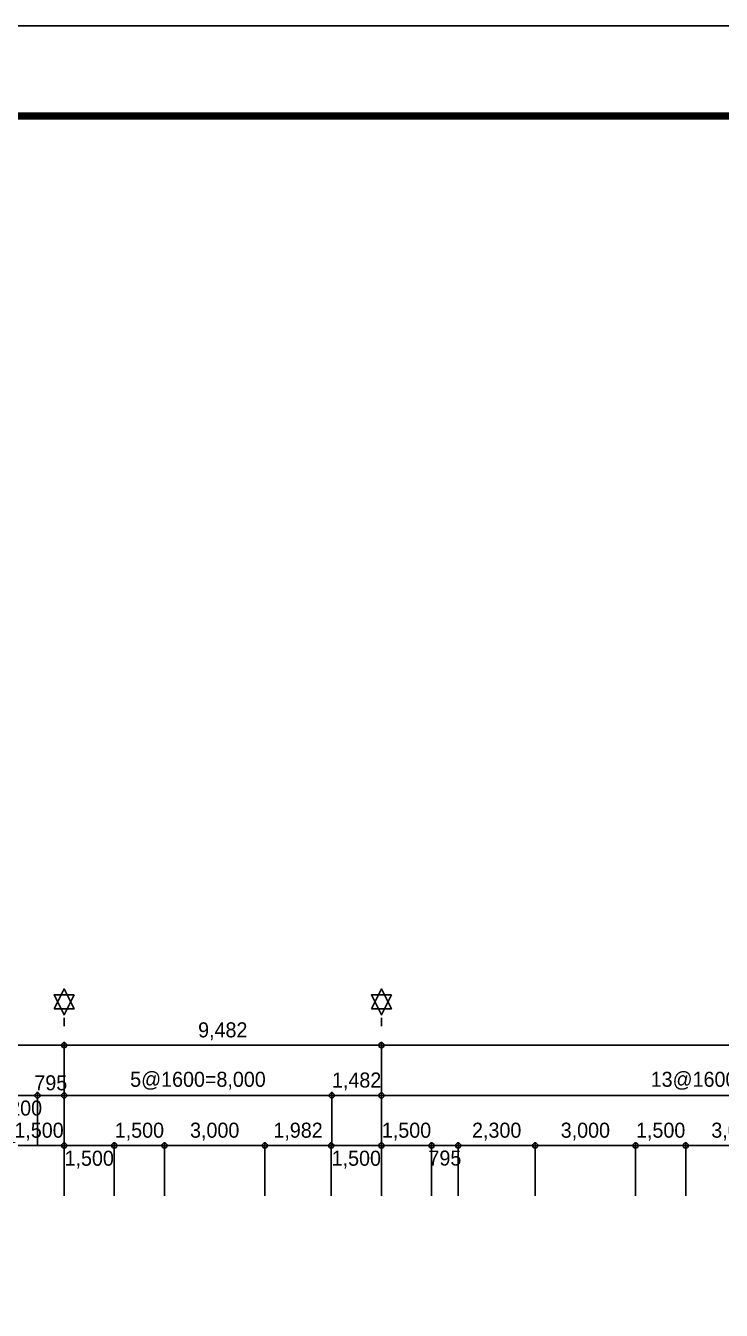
# Model space of a CAD drawing. Header units: millimetres. Extents: x 1073475 to 2890243, y -1340830 to -367733.
# Drawn here: x 2385959 to 2406746, y -406141 to -367733 of the extents above; entities that cross this region are included whole.
import ezdxf
from ezdxf.enums import TextEntityAlignment as Align

# ---------------------------------------------------------------- set-up
doc = ezdxf.new("R2010")
doc.units = ezdxf.units.MM
doc.header["$LTSCALE"] = 50
doc.header["$PDMODE"] = 3
doc.header["$PDSIZE"] = 100
doc.layers.get('Defpoints').update_dxf_attribs({"color": 151})
for name, color, linetype in [('11', 11, 'Continuous'), ('C_DIM', 1, 'Continuous'), ('TEX', 3, 'Continuous'), ('TEXT', 3, 'Continuous'), ('변곡점', 1, 'Continuous')]:
    doc.layers.add(name, color=color, linetype=linetype)
doc.styles.add('RXHG', font='arial.ttf')
doc.styles.add('돋움', font='')
doc.styles.get('돋움').set_extended_font_data('Dotum')
doc.dimstyles.new('SAM-300', dxfattribs={"dimscale": 1.5, "dimtxt": 300, "dimasz": 100, "dimexe": 70, "dimexo": 0, "dimgap": 100, "dimtad": 1, "dimdec": 0, "dimzin": 0, "dimdsep": 46, "dimlunit": 6, "dimtxsty": '돋움', "dimblk": 'ORIGIN', "dimcen": 100, "dimclrd": 1, "dimclre": 1, "dimclrt": 7, "dimadec": 0, "dimazin": 0, "dimtfac": 1, "dimtdec": 0, "dimtix": 1, "dimtmove": 2, "dimatfit": 3, "dimfxl": 70, "dimtolj": 1, "dimtzin": 0, "dimlwd": -1, "dimlwe": -1, "dimarcsym": 0})

# ---------------------------------------------------------------- blocks, each defined once
blk = doc.blocks.new('_Origin')
at = {"color": 0, "linetype": 'ByBlock', "lineweight": -2}
blk.add_line((0, 0), (-1, 0), dxfattribs=at)
blk.add_circle((0, 0), 0.5, dxfattribs=at)
blk = doc.blocks.new('*D248')
at = {"layer": 'C_DIM', "color": 1, "ltscale": 0.2, "transparency": 16777216}
for p, q in [((2362712, -399717), (2362712, -398112)), ((2362862, -398217), (2386957, -398217)), ((2387107, -399717), (2387107, -398112))]:
    blk.add_line(p, q, dxfattribs=at)
at = {"layer": 'Defpoints', "color": 0, "ltscale": 0.2, "transparency": 16777216}
for p in [(2387107, -398217), (2362712, -399717), (2387107, -399717)]:
    blk.add_point(p, dxfattribs=at)
at = {"layer": 'C_DIM', "color": 1, "ltscale": 0.2, "transparency": 16777216, "xscale": 150, "yscale": 150, "zscale": 150, "rotation": 180}
blk.add_blockref('_Origin', (2362712, -398217), dxfattribs=at)
at = {"layer": 'C_DIM', "color": 1, "ltscale": 0.2, "transparency": 16777216, "xscale": 150, "yscale": 150, "zscale": 150}
blk.add_blockref('_Origin', (2387107, -398217), dxfattribs=at)
at = {"layer": 'C_DIM', "color": 7, "ltscale": 0.2, "transparency": 16777216, "insert": (2374909, -397798), "char_height": 450, "attachment_point": 5, "style": '돋움'}
blk.add_mtext('\\A1;24,395', dxfattribs=at)
blk = doc.blocks.new('*D249')
at = {"layer": 'C_DIM', "color": 1, "ltscale": 0.2, "transparency": 16777216}
for p, q in [((2396589, -399717), (2396589, -398112)), ((2396739, -398217), (2419029, -398217)), ((2419179, -399717), (2419179, -398112))]:
    blk.add_line(p, q, dxfattribs=at)
at = {"layer": 'Defpoints', "color": 0, "ltscale": 0.2, "transparency": 16777216}
for p in [(2419179, -398217), (2396589, -399717), (2419179, -399717)]:
    blk.add_point(p, dxfattribs=at)
at = {"layer": 'C_DIM', "color": 1, "ltscale": 0.2, "transparency": 16777216, "xscale": 150, "yscale": 150, "zscale": 150, "rotation": 180}
blk.add_blockref('_Origin', (2396589, -398217), dxfattribs=at)
at = {"layer": 'C_DIM', "color": 1, "ltscale": 0.2, "transparency": 16777216, "xscale": 150, "yscale": 150, "zscale": 150}
blk.add_blockref('_Origin', (2419179, -398217), dxfattribs=at)
at = {"layer": 'C_DIM', "color": 7, "ltscale": 0.2, "transparency": 16777216, "insert": (2407884, -397798), "char_height": 450, "attachment_point": 5, "style": '돋움'}
blk.add_mtext('\\A1;22,590', dxfattribs=at)
blk = doc.blocks.new('*D251')
at = {"layer": 'C_DIM', "color": 1, "ltscale": 0.2, "transparency": 16777216}
for p, q in [((2387107, -399717), (2387107, -398112)), ((2387257, -398217), (2396439, -398217)), ((2396589, -399717), (2396589, -398112))]:
    blk.add_line(p, q, dxfattribs=at)
at = {"layer": 'Defpoints', "color": 0, "ltscale": 0.2, "transparency": 16777216}
for p in [(2396589, -398217), (2387107, -399717), (2396589, -399717)]:
    blk.add_point(p, dxfattribs=at)
at = {"layer": 'C_DIM', "color": 1, "ltscale": 0.2, "transparency": 16777216, "xscale": 150, "yscale": 150, "zscale": 150, "rotation": 180}
blk.add_blockref('_Origin', (2387107, -398217), dxfattribs=at)
at = {"layer": 'C_DIM', "color": 1, "ltscale": 0.2, "transparency": 16777216, "xscale": 150, "yscale": 150, "zscale": 150}
blk.add_blockref('_Origin', (2396589, -398217), dxfattribs=at)
at = {"layer": 'C_DIM', "color": 7, "ltscale": 0.2, "transparency": 16777216, "insert": (2391848, -397798), "char_height": 450, "attachment_point": 5, "style": '돋움'}
blk.add_mtext('\\A1;9,482', dxfattribs=at)
blk = doc.blocks.new('*D253')
at = {"layer": 'C_DIM', "color": 1, "ltscale": 0.2, "transparency": 16777216}
for p, q in [((2384962, -399717), (2384812, -399717)), ((2385112, -401217), (2385112, -399612)), ((2385112, -399717), (2386312, -399717)), ((2386312, -401217), (2386312, -399612)), ((2386462, -399717), (2386612, -399717))]:
    blk.add_line(p, q, dxfattribs=at)
at = {"layer": 'Defpoints', "color": 0, "ltscale": 0.2, "transparency": 16777216}
for p in [(2386312, -399717), (2385112, -401217), (2386312, -401217)]:
    blk.add_point(p, dxfattribs=at)
at = {"layer": 'C_DIM', "color": 1, "ltscale": 0.2, "transparency": 16777216, "xscale": 150, "yscale": 150, "zscale": 150}
blk.add_blockref('_Origin', (2385112, -399717), dxfattribs=at)
at = {"layer": 'C_DIM', "color": 1, "ltscale": 0.2, "transparency": 16777216, "xscale": 150, "yscale": 150, "zscale": 150, "rotation": 180}
blk.add_blockref('_Origin', (2386312, -399717), dxfattribs=at)
at = {"layer": 'C_DIM', "color": 7, "ltscale": 0.2, "transparency": 16777216, "char_height": 450, "attachment_point": 5, "style": '돋움'}
for s, insert in [('\\A1;', (2385712, -399342)), ('\\A1;1,200', (2385712, -400136))]:
    blk.add_mtext(s, dxfattribs=dict(at, insert=insert))
blk = doc.blocks.new('*D254')
at = {"layer": 'C_DIM', "color": 1, "ltscale": 0.2, "transparency": 16777216}
for p, q in [((2386162, -399717), (2386012, -399717)), ((2386312, -401217), (2386312, -399612)), ((2386312, -399717), (2387107, -399717)), ((2387107, -401217), (2387107, -399612)), ((2387257, -399717), (2387407, -399717))]:
    blk.add_line(p, q, dxfattribs=at)
at = {"layer": 'Defpoints', "color": 0, "ltscale": 0.2, "transparency": 16777216}
for p in [(2387107, -399717), (2386312, -401217), (2387107, -401217)]:
    blk.add_point(p, dxfattribs=at)
at = {"layer": 'C_DIM', "color": 1, "ltscale": 0.2, "transparency": 16777216, "xscale": 150, "yscale": 150, "zscale": 150}
blk.add_blockref('_Origin', (2386312, -399717), dxfattribs=at)
at = {"layer": 'C_DIM', "color": 1, "ltscale": 0.2, "transparency": 16777216, "xscale": 150, "yscale": 150, "zscale": 150, "rotation": 180}
blk.add_blockref('_Origin', (2387107, -399717), dxfattribs=at)
at = {"layer": 'C_DIM', "color": 7, "ltscale": 0.2, "transparency": 16777216, "insert": (2386709, -399342), "char_height": 450, "attachment_point": 5, "style": '돋움'}
blk.add_mtext('\\A1;795', dxfattribs=at)
blk = doc.blocks.new('*D255')
at = {"layer": 'C_DIM', "color": 1, "ltscale": 0.2, "transparency": 16777216}
for p, q in [((2387107, -401217), (2387107, -399612)), ((2387257, -399717), (2394957, -399717)), ((2395107, -401217), (2395107, -399612))]:
    blk.add_line(p, q, dxfattribs=at)
at = {"layer": 'Defpoints', "color": 0, "ltscale": 0.2, "transparency": 16777216}
for p in [(2395107, -399717), (2387107, -401217), (2395107, -401217)]:
    blk.add_point(p, dxfattribs=at)
at = {"layer": 'C_DIM', "color": 1, "ltscale": 0.2, "transparency": 16777216, "xscale": 150, "yscale": 150, "zscale": 150, "rotation": 180}
blk.add_blockref('_Origin', (2387107, -399717), dxfattribs=at)
at = {"layer": 'C_DIM', "color": 1, "ltscale": 0.2, "transparency": 16777216, "xscale": 150, "yscale": 150, "zscale": 150}
blk.add_blockref('_Origin', (2395107, -399717), dxfattribs=at)
at = {"layer": 'C_DIM', "color": 7, "ltscale": 0.2, "transparency": 16777216, "insert": (2391107, -399279), "char_height": 450, "attachment_point": 5, "style": '돋움'}
blk.add_mtext('\\A1;5@1600=8,000', dxfattribs=at)
blk = doc.blocks.new('*D256')
at = {"layer": 'C_DIM', "color": 1, "ltscale": 0.2, "transparency": 16777216}
for p, q in [((2394957, -399717), (2394807, -399717)), ((2395107, -401217), (2395107, -399612)), ((2395107, -399717), (2396589, -399717)), ((2396589, -401217), (2396589, -399612)), ((2396739, -399717), (2396889, -399717))]:
    blk.add_line(p, q, dxfattribs=at)
at = {"layer": 'Defpoints', "color": 0, "ltscale": 0.2, "transparency": 16777216}
for p in [(2396589, -399717), (2395107, -401217), (2396589, -401217)]:
    blk.add_point(p, dxfattribs=at)
at = {"layer": 'C_DIM', "color": 1, "ltscale": 0.2, "transparency": 16777216, "xscale": 150, "yscale": 150, "zscale": 150}
blk.add_blockref('_Origin', (2395107, -399717), dxfattribs=at)
at = {"layer": 'C_DIM', "color": 1, "ltscale": 0.2, "transparency": 16777216, "xscale": 150, "yscale": 150, "zscale": 150, "rotation": 180}
blk.add_blockref('_Origin', (2396589, -399717), dxfattribs=at)
at = {"layer": 'C_DIM', "color": 7, "ltscale": 0.2, "transparency": 16777216, "insert": (2395848, -399298), "char_height": 450, "attachment_point": 5, "style": '돋움'}
blk.add_mtext('\\A1;1,482', dxfattribs=at)
blk = doc.blocks.new('*D257')
at = {"layer": 'C_DIM', "color": 1, "ltscale": 0.2, "transparency": 16777216}
for p, q in [((2396589, -401217), (2396589, -399612)), ((2396739, -399717), (2417239, -399717)), ((2417389, -401217), (2417389, -399612))]:
    blk.add_line(p, q, dxfattribs=at)
at = {"layer": 'Defpoints', "color": 0, "ltscale": 0.2, "transparency": 16777216}
for p in [(2417389, -399717), (2396589, -401217), (2417389, -401217)]:
    blk.add_point(p, dxfattribs=at)
at = {"layer": 'C_DIM', "color": 1, "ltscale": 0.2, "transparency": 16777216, "xscale": 150, "yscale": 150, "zscale": 150, "rotation": 180}
blk.add_blockref('_Origin', (2396589, -399717), dxfattribs=at)
at = {"layer": 'C_DIM', "color": 1, "ltscale": 0.2, "transparency": 16777216, "xscale": 150, "yscale": 150, "zscale": 150}
blk.add_blockref('_Origin', (2417389, -399717), dxfattribs=at)
at = {"layer": 'C_DIM', "color": 7, "ltscale": 0.2, "transparency": 16777216, "insert": (2406989, -399279), "char_height": 450, "attachment_point": 5, "style": '돋움'}
blk.add_mtext('\\A1;13@1600=20,800', dxfattribs=at)
blk = doc.blocks.new('*D271')
at = {"layer": 'C_DIM', "color": 1, "ltscale": 0.2, "transparency": 16777216}
for p, q in [((2385457, -401217), (2385307, -401217)), ((2385607, -402717), (2385607, -401112)), ((2385607, -401217), (2387107, -401217)), ((2387107, -402717), (2387107, -401112)), ((2387257, -401217), (2387407, -401217))]:
    blk.add_line(p, q, dxfattribs=at)
at = {"layer": 'Defpoints', "color": 0, "ltscale": 0.2, "transparency": 16777216}
for p in [(2387107, -401217), (2385607, -402717), (2387107, -402717)]:
    blk.add_point(p, dxfattribs=at)
at = {"layer": 'C_DIM', "color": 1, "ltscale": 0.2, "transparency": 16777216, "xscale": 150, "yscale": 150, "zscale": 150}
blk.add_blockref('_Origin', (2385607, -401217), dxfattribs=at)
at = {"layer": 'C_DIM', "color": 1, "ltscale": 0.2, "transparency": 16777216, "xscale": 150, "yscale": 150, "zscale": 150, "rotation": 180}
blk.add_blockref('_Origin', (2387107, -401217), dxfattribs=at)
at = {"layer": 'C_DIM', "color": 7, "ltscale": 0.2, "transparency": 16777216, "insert": (2386357, -400798), "char_height": 450, "attachment_point": 5, "style": '돋움'}
blk.add_mtext('\\A1;1,500', dxfattribs=at)
blk = doc.blocks.new('*D272')
at = {"layer": 'C_DIM', "color": 1, "ltscale": 0.2, "transparency": 16777216}
for p, q in [((2386957, -401217), (2386807, -401217)), ((2387107, -402717), (2387107, -401112)), ((2387107, -401217), (2388607, -401217)), ((2388607, -402717), (2388607, -401112)), ((2388757, -401217), (2388907, -401217))]:
    blk.add_line(p, q, dxfattribs=at)
at = {"layer": 'Defpoints', "color": 0, "ltscale": 0.2, "transparency": 16777216}
for p in [(2388607, -401217), (2387107, -402717), (2388607, -402717)]:
    blk.add_point(p, dxfattribs=at)
at = {"layer": 'C_DIM', "color": 1, "ltscale": 0.2, "transparency": 16777216, "xscale": 150, "yscale": 150, "zscale": 150}
blk.add_blockref('_Origin', (2387107, -401217), dxfattribs=at)
at = {"layer": 'C_DIM', "color": 1, "ltscale": 0.2, "transparency": 16777216, "xscale": 150, "yscale": 150, "zscale": 150, "rotation": 180}
blk.add_blockref('_Origin', (2388607, -401217), dxfattribs=at)
at = {"layer": 'C_DIM', "color": 7, "ltscale": 0.2, "transparency": 16777216, "char_height": 450, "attachment_point": 5, "style": '돋움'}
for s, insert in [('\\A1;', (2387857, -400842)), ('\\A1;1,500', (2387857, -401636))]:
    blk.add_mtext(s, dxfattribs=dict(at, insert=insert))
blk = doc.blocks.new('*D273')
at = {"layer": 'C_DIM', "color": 1, "ltscale": 0.2, "transparency": 16777216}
for p, q in [((2388457, -401217), (2388307, -401217)), ((2388607, -402717), (2388607, -401112)), ((2388607, -401217), (2390107, -401217)), ((2390107, -402717), (2390107, -401112)), ((2390257, -401217), (2390407, -401217))]:
    blk.add_line(p, q, dxfattribs=at)
at = {"layer": 'Defpoints', "color": 0, "ltscale": 0.2, "transparency": 16777216}
for p in [(2390107, -401217), (2388607, -402717), (2390107, -402717)]:
    blk.add_point(p, dxfattribs=at)
at = {"layer": 'C_DIM', "color": 1, "ltscale": 0.2, "transparency": 16777216, "xscale": 150, "yscale": 150, "zscale": 150}
blk.add_blockref('_Origin', (2388607, -401217), dxfattribs=at)
at = {"layer": 'C_DIM', "color": 1, "ltscale": 0.2, "transparency": 16777216, "xscale": 150, "yscale": 150, "zscale": 150, "rotation": 180}
blk.add_blockref('_Origin', (2390107, -401217), dxfattribs=at)
at = {"layer": 'C_DIM', "color": 7, "ltscale": 0.2, "transparency": 16777216, "insert": (2389357, -400798), "char_height": 450, "attachment_point": 5, "style": '돋움'}
blk.add_mtext('\\A1;1,500', dxfattribs=at)
blk = doc.blocks.new('*D274')
at = {"layer": 'C_DIM', "color": 1, "ltscale": 0.2, "transparency": 16777216}
for p, q in [((2390107, -402717), (2390107, -401112)), ((2390257, -401217), (2392957, -401217)), ((2393107, -402717), (2393107, -401112))]:
    blk.add_line(p, q, dxfattribs=at)
at = {"layer": 'Defpoints', "color": 0, "ltscale": 0.2, "transparency": 16777216}
for p in [(2393107, -401217), (2390107, -402717), (2393107, -402717)]:
    blk.add_point(p, dxfattribs=at)
at = {"layer": 'C_DIM', "color": 1, "ltscale": 0.2, "transparency": 16777216, "xscale": 150, "yscale": 150, "zscale": 150, "rotation": 180}
blk.add_blockref('_Origin', (2390107, -401217), dxfattribs=at)
at = {"layer": 'C_DIM', "color": 1, "ltscale": 0.2, "transparency": 16777216, "xscale": 150, "yscale": 150, "zscale": 150}
blk.add_blockref('_Origin', (2393107, -401217), dxfattribs=at)
at = {"layer": 'C_DIM', "color": 7, "ltscale": 0.2, "transparency": 16777216, "insert": (2391607, -400798), "char_height": 450, "attachment_point": 5, "style": '돋움'}
blk.add_mtext('\\A1;3,000', dxfattribs=at)
blk = doc.blocks.new('*D275')
at = {"layer": 'C_DIM', "color": 1, "ltscale": 0.2, "transparency": 16777216}
for p, q in [((2393107, -402717), (2393107, -401112)), ((2393257, -401217), (2394939, -401217)), ((2395089, -402717), (2395089, -401112))]:
    blk.add_line(p, q, dxfattribs=at)
at = {"layer": 'Defpoints', "color": 0, "ltscale": 0.2, "transparency": 16777216}
for p in [(2395089, -401217), (2393107, -402717), (2395089, -402717)]:
    blk.add_point(p, dxfattribs=at)
at = {"layer": 'C_DIM', "color": 1, "ltscale": 0.2, "transparency": 16777216, "xscale": 150, "yscale": 150, "zscale": 150, "rotation": 180}
blk.add_blockref('_Origin', (2393107, -401217), dxfattribs=at)
at = {"layer": 'C_DIM', "color": 1, "ltscale": 0.2, "transparency": 16777216, "xscale": 150, "yscale": 150, "zscale": 150}
blk.add_blockref('_Origin', (2395089, -401217), dxfattribs=at)
at = {"layer": 'C_DIM', "color": 7, "ltscale": 0.2, "transparency": 16777216, "insert": (2394098, -400798), "char_height": 450, "attachment_point": 5, "style": '돋움'}
blk.add_mtext('\\A1;1,982', dxfattribs=at)
blk = doc.blocks.new('*D276')
at = {"layer": 'C_DIM', "color": 1, "ltscale": 0.2, "transparency": 16777216}
for p, q in [((2394939, -401217), (2394789, -401217)), ((2395089, -402717), (2395089, -401112)), ((2395089, -401217), (2396589, -401217)), ((2396589, -402717), (2396589, -401112)), ((2396739, -401217), (2396889, -401217))]:
    blk.add_line(p, q, dxfattribs=at)
at = {"layer": 'Defpoints', "color": 0, "ltscale": 0.2, "transparency": 16777216}
for p in [(2396589, -401217), (2395089, -402717), (2396589, -402717)]:
    blk.add_point(p, dxfattribs=at)
at = {"layer": 'C_DIM', "color": 1, "ltscale": 0.2, "transparency": 16777216, "xscale": 150, "yscale": 150, "zscale": 150}
blk.add_blockref('_Origin', (2395089, -401217), dxfattribs=at)
at = {"layer": 'C_DIM', "color": 1, "ltscale": 0.2, "transparency": 16777216, "xscale": 150, "yscale": 150, "zscale": 150, "rotation": 180}
blk.add_blockref('_Origin', (2396589, -401217), dxfattribs=at)
at = {"layer": 'C_DIM', "color": 7, "ltscale": 0.2, "transparency": 16777216, "char_height": 450, "attachment_point": 5, "style": '돋움'}
for s, insert in [('\\A1;', (2395839, -400842)), ('\\A1;1,500', (2395839, -401636))]:
    blk.add_mtext(s, dxfattribs=dict(at, insert=insert))
blk = doc.blocks.new('*D277')
at = {"layer": 'C_DIM', "color": 1, "ltscale": 0.2, "transparency": 16777216}
for p, q in [((2396439, -401217), (2396289, -401217)), ((2396589, -402717), (2396589, -401112)), ((2396589, -401217), (2398089, -401217)), ((2398089, -402717), (2398089, -401112)), ((2398239, -401217), (2398389, -401217))]:
    blk.add_line(p, q, dxfattribs=at)
at = {"layer": 'Defpoints', "color": 0, "ltscale": 0.2, "transparency": 16777216}
for p in [(2398089, -401217), (2396589, -402717), (2398089, -402717)]:
    blk.add_point(p, dxfattribs=at)
at = {"layer": 'C_DIM', "color": 1, "ltscale": 0.2, "transparency": 16777216, "xscale": 150, "yscale": 150, "zscale": 150}
blk.add_blockref('_Origin', (2396589, -401217), dxfattribs=at)
at = {"layer": 'C_DIM', "color": 1, "ltscale": 0.2, "transparency": 16777216, "xscale": 150, "yscale": 150, "zscale": 150, "rotation": 180}
blk.add_blockref('_Origin', (2398089, -401217), dxfattribs=at)
at = {"layer": 'C_DIM', "color": 7, "ltscale": 0.2, "transparency": 16777216, "insert": (2397339, -400798), "char_height": 450, "attachment_point": 5, "style": '돋움'}
blk.add_mtext('\\A1;1,500', dxfattribs=at)
blk = doc.blocks.new('*D283')
at = {"layer": 'C_DIM', "color": 1, "ltscale": 0.2, "transparency": 16777216}
for p, q in [((2405684, -402717), (2405684, -401112)), ((2405834, -401217), (2408534, -401217)), ((2408684, -402717), (2408684, -401112))]:
    blk.add_line(p, q, dxfattribs=at)
at = {"layer": 'Defpoints', "color": 0, "ltscale": 0.2, "transparency": 16777216}
for p in [(2408684, -401217), (2405684, -402717), (2408684, -402717)]:
    blk.add_point(p, dxfattribs=at)
at = {"layer": 'C_DIM', "color": 1, "ltscale": 0.2, "transparency": 16777216, "xscale": 150, "yscale": 150, "zscale": 150, "rotation": 180}
blk.add_blockref('_Origin', (2405684, -401217), dxfattribs=at)
at = {"layer": 'C_DIM', "color": 1, "ltscale": 0.2, "transparency": 16777216, "xscale": 150, "yscale": 150, "zscale": 150}
blk.add_blockref('_Origin', (2408684, -401217), dxfattribs=at)
at = {"layer": 'C_DIM', "color": 7, "ltscale": 0.2, "transparency": 16777216, "insert": (2407184, -400798), "char_height": 450, "attachment_point": 5, "style": '돋움'}
blk.add_mtext('\\A1;3,000', dxfattribs=at)
blk = doc.blocks.new('*D284')
at = {"layer": 'C_DIM', "color": 1, "ltscale": 0.2, "transparency": 16777216}
for p, q in [((2404034, -401217), (2403884, -401217)), ((2404184, -402717), (2404184, -401112)), ((2404184, -401217), (2405684, -401217)), ((2405684, -402717), (2405684, -401112)), ((2405834, -401217), (2405984, -401217))]:
    blk.add_line(p, q, dxfattribs=at)
at = {"layer": 'Defpoints', "color": 0, "ltscale": 0.2, "transparency": 16777216}
for p in [(2405684, -401217), (2404184, -402717), (2405684, -402717)]:
    blk.add_point(p, dxfattribs=at)
at = {"layer": 'C_DIM', "color": 1, "ltscale": 0.2, "transparency": 16777216, "xscale": 150, "yscale": 150, "zscale": 150}
blk.add_blockref('_Origin', (2404184, -401217), dxfattribs=at)
at = {"layer": 'C_DIM', "color": 1, "ltscale": 0.2, "transparency": 16777216, "xscale": 150, "yscale": 150, "zscale": 150, "rotation": 180}
blk.add_blockref('_Origin', (2405684, -401217), dxfattribs=at)
at = {"layer": 'C_DIM', "color": 7, "ltscale": 0.2, "transparency": 16777216, "insert": (2404934, -400798), "char_height": 450, "attachment_point": 5, "style": '돋움'}
blk.add_mtext('\\A1;1,500', dxfattribs=at)
blk = doc.blocks.new('*D285')
at = {"layer": 'C_DIM', "color": 1, "ltscale": 0.2, "transparency": 16777216}
for p, q in [((2401184, -402717), (2401184, -401112)), ((2401334, -401217), (2404034, -401217)), ((2404184, -402717), (2404184, -401112))]:
    blk.add_line(p, q, dxfattribs=at)
at = {"layer": 'Defpoints', "color": 0, "ltscale": 0.2, "transparency": 16777216}
for p in [(2404184, -401217), (2401184, -402717), (2404184, -402717)]:
    blk.add_point(p, dxfattribs=at)
at = {"layer": 'C_DIM', "color": 1, "ltscale": 0.2, "transparency": 16777216, "xscale": 150, "yscale": 150, "zscale": 150, "rotation": 180}
blk.add_blockref('_Origin', (2401184, -401217), dxfattribs=at)
at = {"layer": 'C_DIM', "color": 1, "ltscale": 0.2, "transparency": 16777216, "xscale": 150, "yscale": 150, "zscale": 150}
blk.add_blockref('_Origin', (2404184, -401217), dxfattribs=at)
at = {"layer": 'C_DIM', "color": 7, "ltscale": 0.2, "transparency": 16777216, "insert": (2402684, -400798), "char_height": 450, "attachment_point": 5, "style": '돋움'}
blk.add_mtext('\\A1;3,000', dxfattribs=at)
blk = doc.blocks.new('*D286')
at = {"layer": 'C_DIM', "color": 1, "ltscale": 0.2, "transparency": 16777216}
for p, q in [((2397939, -401217), (2397789, -401217)), ((2398089, -402717), (2398089, -401112)), ((2398089, -401217), (2398884, -401217)), ((2398884, -402717), (2398884, -401112)), ((2399034, -401217), (2399184, -401217))]:
    blk.add_line(p, q, dxfattribs=at)
at = {"layer": 'Defpoints', "color": 0, "ltscale": 0.2, "transparency": 16777216}
for p in [(2398884, -401217), (2398089, -402717), (2398884, -402717)]:
    blk.add_point(p, dxfattribs=at)
at = {"layer": 'C_DIM', "color": 1, "ltscale": 0.2, "transparency": 16777216, "xscale": 150, "yscale": 150, "zscale": 150}
blk.add_blockref('_Origin', (2398089, -401217), dxfattribs=at)
at = {"layer": 'C_DIM', "color": 1, "ltscale": 0.2, "transparency": 16777216, "xscale": 150, "yscale": 150, "zscale": 150, "rotation": 180}
blk.add_blockref('_Origin', (2398884, -401217), dxfattribs=at)
at = {"layer": 'C_DIM', "color": 7, "ltscale": 0.2, "transparency": 16777216, "char_height": 450, "attachment_point": 5, "style": '돋움'}
for s, insert in [('\\A1;', (2398487, -400842)), ('\\A1;795', (2398487, -401592))]:
    blk.add_mtext(s, dxfattribs=dict(at, insert=insert))
blk = doc.blocks.new('*D287')
at = {"layer": 'C_DIM', "color": 1, "ltscale": 0.2, "transparency": 16777216}
for p, q in [((2398884, -402717), (2398884, -401112)), ((2399034, -401217), (2401034, -401217)), ((2401184, -402717), (2401184, -401112))]:
    blk.add_line(p, q, dxfattribs=at)
at = {"layer": 'Defpoints', "color": 0, "ltscale": 0.2, "transparency": 16777216}
for p in [(2401184, -401217), (2398884, -402717), (2401184, -402717)]:
    blk.add_point(p, dxfattribs=at)
at = {"layer": 'C_DIM', "color": 1, "ltscale": 0.2, "transparency": 16777216, "xscale": 150, "yscale": 150, "zscale": 150, "rotation": 180}
blk.add_blockref('_Origin', (2398884, -401217), dxfattribs=at)
at = {"layer": 'C_DIM', "color": 1, "ltscale": 0.2, "transparency": 16777216, "xscale": 150, "yscale": 150, "zscale": 150}
blk.add_blockref('_Origin', (2401184, -401217), dxfattribs=at)
at = {"layer": 'C_DIM', "color": 7, "ltscale": 0.2, "transparency": 16777216, "insert": (2400034, -400798), "char_height": 450, "attachment_point": 5, "style": '돋움'}
blk.add_mtext('\\A1;2,300', dxfattribs=at)
blk = doc.blocks.new('A$C27FB2790')
at = {"layer": '변곡점'}
blk.add_line((0, 546), (0, 383), dxfattribs=at)
for points in [[(-200, 725), (0, 1125), (200, 725)], [(200, 1005), (0, 605), (-200, 1005)]]:
    blk.add_lwpolyline(points, close=True, dxfattribs=at)
blk = doc.blocks.new('dbox')
at = {"layer": '11'}
blk.add_line((4288, 57600), (81088, 57600), dxfattribs=at)
at = {"layer": '11', "const_width": 150}
blk.add_lwpolyline([(81088, 1800), (4288, 1800), (4288, 57600), (81088, 57600)], close=True, dxfattribs=at)
at = {"layer": 'TEXT', "color": 7}
blk.add_line((0, 59400), (84100, 59400), dxfattribs=at)
at = {"layer": 'TEX', "color": 6, "linetype": 'Continuous', "style": 'RXHG', "width": 1}
for tag, p in [('일자', (76628, 15972)), ('축척', (76628, 13925)), ('설계번호', (76684, 12170))]:
    blk.add_attdef(tag, p, '', height=300, dxfattribs=at)
at = {"layer": 'TEX', "color": 7, "linetype": 'Continuous', "style": 'RXHG', "width": 1}
blk.add_attdef('파일명', (81840, 4453), '', height=300, rotation=90, dxfattribs=at)
at = {"layer": 'TEX', "linetype": 'Continuous', "style": 'RXHG', "width": 1}
for tag, p in [('도면명-1', (77799, 3389)), ('도면명-2', (77799, 2662))]:
    blk.add_attdef(tag, text='', height=400, dxfattribs=at).set_placement(p, align=Align.CENTER)

msp = doc.modelspace()

# ---------------------------------------------------------------- block references
at = {"xscale": 1.5, "yscale": 1.5, "zscale": 1.5}
msp.add_blockref('dbox', (2335182.7, -456833.1), dxfattribs=at)
at = {"layer": '변곡점', "xscale": 1.5, "yscale": 1.5, "zscale": 1.5}
for p in [(2387106.9, -398217.1), (2396589.2, -398217.1)]:
    msp.add_blockref('A$C27FB2790', p, dxfattribs=at)

# ---------------------------------------------------------------- dimensions: what is measured, and where the dimension line sits
at = {"layer": 'C_DIM', "ltscale": 0.2}
for base, p1, p2, picture, middle in [((2387106.9, -398217.1), (2362711.9, -399717.1), (2387106.9, -399717.1), '*D248', (2374909.4, -397798.4)), ((2387106.9, -399717.1), (2386311.9, -401217.1), (2387106.9, -401217.1), '*D254', (2386709.4, -399341.8)), ((2387106.9, -401217.1), (2385606.9, -402717.1), (2387106.9, -402717.1), '*D271', (2386356.9, -400798.4))]:
    dim = msp.add_linear_dim(base=base, p1=p1, p2=p2, angle=180, dimstyle='SAM-300', dxfattribs=at)
    dim.commit()
    dim.dimension.update_dxf_attribs({"geometry": picture, "text_midpoint": middle})
for base, p1, p2, picture, middle in [((2396589.2, -398217.1), (2387106.9, -399717.1), (2396589.2, -399717.1), '*D251', (2391848, -397798.4)), ((2419179.1, -398217.1), (2396589.2, -399717.1), (2419179.1, -399717.1), '*D249', (2407884.2, -397798.4)), ((2396589.2, -399717.1), (2395106.9, -401217.1), (2396589.2, -401217.1), '*D256', (2395848, -399298.4)), ((2390106.9, -401217.1), (2388606.9, -402717.1), (2390106.9, -402717.1), '*D273', (2389356.9, -400798.4)), ((2393106.9, -401217.1), (2390106.9, -402717.1), (2393106.9, -402717.1), '*D274', (2391606.9, -400798.4)), ((2395089.2, -401217.1), (2393106.9, -402717.1), (2395089.2, -402717.1), '*D275', (2394098, -400798.4)), ((2398089.2, -401217.1), (2396589.2, -402717.1), (2398089.2, -402717.1), '*D277', (2397339.2, -400798.4)), ((2401184.2, -401217.1), (2398884.2, -402717.1), (2401184.2, -402717.1), '*D287', (2400034.2, -400798.4)), ((2404184.2, -401217.1), (2401184.2, -402717.1), (2404184.2, -402717.1), '*D285', (2402684.2, -400798.4)), ((2405683.9, -401217.1), (2404184.2, -402717.1), (2405683.9, -402717.1), '*D284', (2404934, -400798.4)), ((2408683.9, -401217.1), (2405683.9, -402717.1), (2408683.9, -402717.1), '*D283', (2407183.9, -400798.4))]:
    dim = msp.add_linear_dim(base=base, p1=p1, p2=p2, dimstyle='SAM-300', dxfattribs=at)
    dim.commit()
    dim.dimension.update_dxf_attribs({"geometry": picture, "text_midpoint": middle})
for base, p1, p2, text, picture, middle in [((2395106.9, -399717.1), (2387106.9, -401217.1), (2395106.9, -401217.1), '5@1600=<>', '*D255', (2391106.9, -399279.2)), ((2417389.2, -399717.1), (2396589.2, -401217.1), (2417389.2, -401217.1), '13@1600=<>', '*D257', (2406989.2, -399279.2)), ((2388606.9, -401217.1), (2387106.9, -402717.1), (2388606.9, -402717.1), '\\X<>', '*D272', (2387856.9, -401217.1)), ((2396589.2, -401217.1), (2395089.2, -402717.1), (2396589.2, -402717.1), '\\X<>', '*D276', (2395839.2, -401217.1)), ((2398884.2, -401217.1), (2398089.2, -402717.1), (2398884.2, -402717.1), '\\X<>', '*D286', (2398486.7, -401217.1))]:
    dim = msp.add_linear_dim(base=base, p1=p1, p2=p2, text=text, dimstyle='SAM-300', dxfattribs=at)
    dim.commit()
    dim.dimension.update_dxf_attribs({"geometry": picture, "text_midpoint": middle})
dim = msp.add_linear_dim(base=(2386311.9, -399717.1), p1=(2385111.9, -401217.1), p2=(2386311.9, -401217.1), angle=180, text='\\X<>', dimstyle='SAM-300', dxfattribs=at)
dim.commit()
dim.dimension.update_dxf_attribs({"geometry": '*D253', "text_midpoint": (2385711.9, -399717.1)})

doc.saveas('drawing.dxf')
